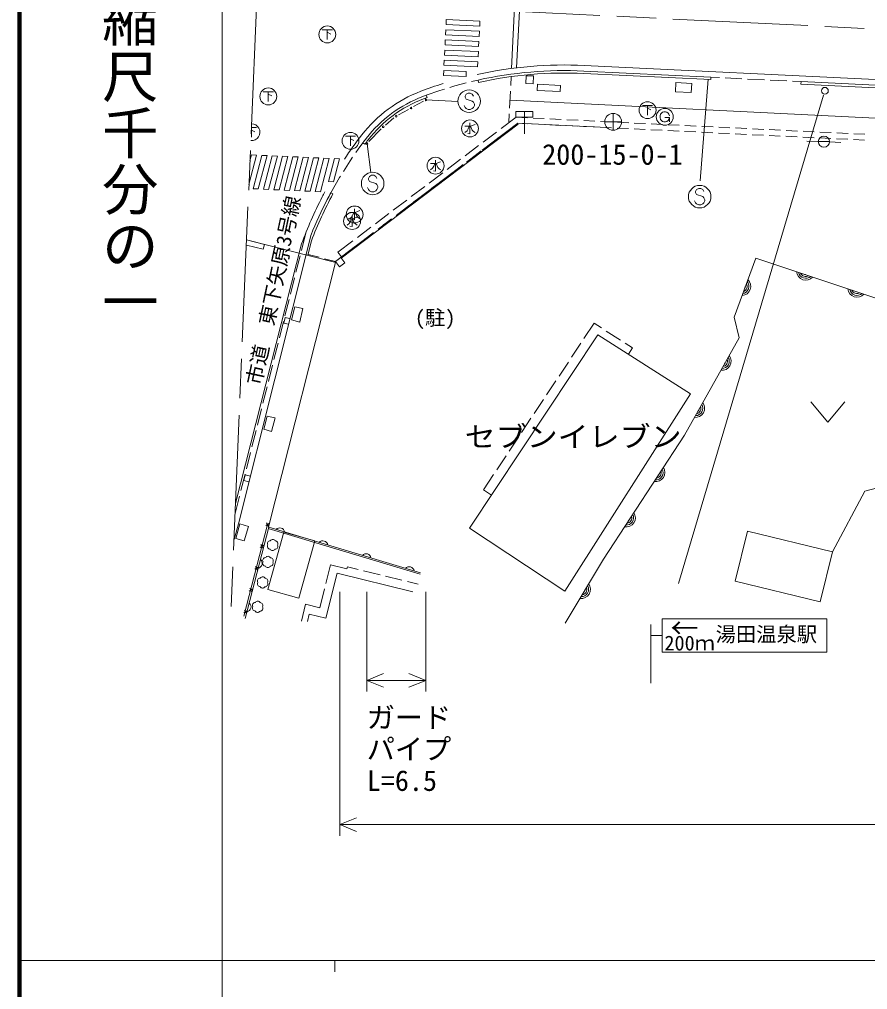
# Model space of a CAD drawing. Units: millimetres, scale not verified. Extents: x 40000 to 680000, y 20000 to 380000.
# Drawn here: x 40000 to 115312, y 202409 to 288557 of the extents above; entities that cross this region are included whole.
import ezdxf
from ezdxf.enums import TextEntityAlignment as Align

# ---------------------------------------------------------------- set-up
doc = ezdxf.new("R2010")
doc.units = ezdxf.units.MM
doc.header["$LTSCALE"] = 1000
doc.linetypes.add('CHAIN', pattern=[18.5, 12, -1.5, 3.5, -1.5])
for name, color, linetype, lineweight in [('M-BGD', 7, 'Continuous', 13), ('M-BGD-EXST', 7, 'Continuous', 13), ('M-BMK', 2, 'CHAIN', 13), ('M-BMK-OTRS', 5, 'Continuous', 13), ('M-BMK-ROW', 30, 'Continuous', 13), ('M-BMK-SRVR', 3, 'Continuous', 13), ('M-STR-HTXT', 7, 'Continuous', 13), ('M-STR-STRC', 7, 'Continuous', 13), ('M-TTL', 2, 'Continuous', 140), ('M-TTL-BAND', 7, 'Continuous', 13)]:
    doc.layers.add(name, color=color, linetype=linetype, lineweight=lineweight)
doc.styles.add('@ＭＳ ゴシック', font='')
doc.styles.add('ＭＳ ゴシック', font='')
doc.styles.get('@ＭＳ ゴシック').set_extended_font_data('@MS Gothic')
doc.styles.get('ＭＳ ゴシック').set_extended_font_data('MS Gothic')

msp = doc.modelspace()

# ---------------------------------------------------------------- linework, layer by layer
at = {"layer": 'M-BGD'}
for p, q in [((83628, 282680), (83671, 283479)), ((101393, 283206), (90117, 283755)), ((101403, 283420), (90127, 283970)), ((78219, 282515), (78652, 282647)), ((78652, 282647), (79664, 282917)), ((80149, 283038), (80721, 283171)), ((80767, 282962), (80721, 283171)), ((101403, 283420), (101393, 283206)), ((101403, 283420), (102157, 283384)), ((102656, 283359), (104154, 283286)), ((104654, 283262), (106152, 283189)), ((106651, 283165), (108149, 283092)), ((108649, 283067), (109402, 283031)), ((109402, 283031), (109392, 282816)), ((121035, 282249), (109392, 282816)), ((121045, 282464), (109402, 283031)), ((76130, 281824), (77333, 282243)), ((76130, 281824), (76205, 281622)), ((77333, 282243), (77741, 282368)), ((83520, 280683), (83601, 282181)), ((75883, 281296), (74996, 280810)), ((74557, 280570), (73670, 280084)), ((83450, 279385), (83493, 280184)), ((84283, 279249), (68580, 267362)), ((73258, 279805), (72498, 279178)), ((82766, 278860), (84094, 279866)), ((83004, 278389), (84257, 279338)), ((85111, 279817), (84094, 279866)), ((85085, 279297), (84257, 279338)), ((86584, 279224), (85585, 279273)), ((86609, 279744), (85610, 279792)), ((88082, 279151), (87083, 279200)), ((88107, 279670), (87108, 279719)), ((89580, 279078), (88581, 279127)), ((89605, 279597), (88607, 279646)), ((91104, 279524), (90105, 279573)), ((92602, 279451), (91603, 279500)), ((94100, 279378), (93101, 279427)), ((95598, 279305), (94599, 279353)), ((97096, 279232), (96098, 279280)), ((98595, 279158), (97596, 279207)), ((100093, 279085), (99094, 279134)), ((72132, 278839), (71039, 277701)), ((81171, 277653), (82367, 278559)), ((91078, 279005), (90079, 279053)), ((92576, 278932), (91578, 278980)), ((94075, 278858), (93076, 278907)), ((95573, 278785), (94574, 278834)), ((97071, 278712), (96072, 278761)), ((98569, 278639), (97571, 278688)), ((100068, 278566), (99069, 278615)), ((101566, 278493), (100567, 278542)), ((101591, 279012), (100592, 279061)), ((103064, 278420), (102065, 278468)), ((103089, 278939), (102090, 278988)), ((104562, 278347), (103563, 278395)), ((104588, 278866), (103589, 278915)), ((106060, 278273), (105062, 278322)), ((106086, 278793), (105087, 278842)), ((107584, 278720), (106585, 278768)), ((109082, 278647), (108083, 278695)), ((110580, 278573), (109582, 278622)), ((112079, 278500), (111080, 278549)), ((113577, 278427), (112578, 278476)), ((115075, 278354), (114076, 278403)), ((70084, 277040), (70502, 277607)), ((70674, 277477), (70502, 277607)), ((81410, 277181), (82606, 278087)), ((107559, 278200), (106560, 278249)), ((109057, 278127), (108058, 278176)), ((110555, 278054), (109556, 278103)), ((110930, 277716), (109931, 277746)), ((110930, 277701), (111930, 277701)), ((112053, 277981), (111054, 278030)), ((111929, 277674), (112928, 277618)), ((113551, 277908), (112553, 277957)), ((115050, 277835), (114051, 277883)), ((69872, 276735), (70084, 277040)), ((79577, 276445), (80773, 277351)), ((79816, 275974), (81011, 276879)), ((68770, 275066), (69361, 275999)), ((69361, 275999), (69587, 276324)), ((77983, 275238), (79179, 276143)), ((76388, 274030), (77584, 274936)), ((78221, 274766), (79417, 275672)), ((67654, 273171), (68421, 274515)), ((68421, 274515), (68502, 274644)), ((76627, 273559), (77823, 274464)), ((67843, 273068), (67654, 273171)), ((74794, 272823), (75990, 273728)), ((75033, 272351), (76229, 273257)), ((73200, 271615), (74396, 272521)), ((73439, 271144), (74634, 272049)), ((71606, 270408), (72801, 271313)), ((71844, 269936), (73040, 270842)), ((70011, 269200), (71207, 270106)), ((65906, 269443), (59439, 243757)), ((65429, 269597), (65039, 268046)), ((65924, 268898), (65602, 267621)), ((68285, 267892), (69613, 268898)), ((70250, 268728), (71446, 269634)), ((68599, 267478), (69851, 268427)), ((64917, 267561), (64550, 266106)), ((65602, 267621), (65457, 267658)), ((65625, 267677), (66609, 267432)), ((67094, 267311), (68077, 267065)), ((68285, 267892), (68599, 267478)), ((68063, 266970), (62132, 243463)), ((64428, 265621), (64062, 264167)), ((63940, 263682), (63574, 262227)), ((64450, 263044), (64155, 261873)), ((65156, 262876), (64450, 263044)), ((65156, 262876), (64892, 261717)), ((63466, 261578), (63587, 262088)), ((63587, 262088), (63979, 261989)), ((63452, 261742), (63085, 260288)), ((63466, 261578), (63850, 261481)), ((64885, 261688), (64155, 261873)), ((64885, 261688), (64895, 261729)), ((91027, 261571), (90127, 260216)), ((91674, 261157), (91027, 261571)), ((93359, 260079), (92095, 260888)), ((62963, 259803), (62597, 258348)), ((89850, 259800), (89020, 258551)), ((94427, 259396), (93780, 259810)), ((94068, 258832), (94427, 259396)), ((62475, 257864), (62109, 256409)), ((88744, 258134), (87914, 256885)), ((61987, 255924), (61620, 254469)), ((87637, 256468), (86807, 255219)), ((86530, 254802), (85700, 253553)), ((110283, 254601), (111783, 252801)), ((111783, 252801), (113283, 254601)), ((61498, 253985), (61132, 252530)), ((62005, 253336), (61711, 252166)), ((62685, 253164), (62005, 253336)), ((62704, 253170), (62393, 251976)), ((85423, 253137), (84593, 251887)), ((61010, 252045), (60644, 250591)), ((62393, 251976), (61711, 252166)), ((84316, 251471), (83486, 250221)), ((60522, 250106), (60155, 248651)), ((83209, 249805), (82379, 248556)), ((60033, 248166), (59667, 246712)), ((59921, 247605), (60038, 248116)), ((60506, 247998), (60038, 248116)), ((82103, 248139), (81203, 246785)), ((60379, 247490), (59921, 247605)), ((81908, 246316), (81203, 246785)), ((59545, 246227), (59154, 244675)), ((62179, 243800), (61876, 243618)), ((62118, 243557), (61937, 243860)), ((59439, 243757), (59058, 242373)), ((59231, 242478), (59575, 243765)), ((60349, 243517), (59575, 243765)), ((62028, 243709), (59942, 235571)), ((60349, 243517), (59943, 242250)), ((60059, 235375), (62133, 243464)), ((63490, 243040), (62056, 237950)), ((62099, 243349), (75588, 239299)), ((75622, 239414), (62133, 243464)), ((66236, 242266), (63490, 243040)), ((59943, 242250), (59231, 242478)), ((64801, 237176), (66236, 242266)), ((61690, 241860), (61387, 241679)), ((61630, 241618), (61448, 241921)), ((61202, 239920), (60898, 239739)), ((61141, 239678), (60960, 239982)), ((67630, 240131), (67216, 238468)), ((67630, 240131), (69084, 239769)), ((69132, 239960), (69084, 239769)), ((70081, 239724), (69132, 239960)), ((72022, 239241), (70566, 239603)), ((67218, 235388), (68216, 239400)), ((68216, 239400), (74920, 237732)), ((73963, 238758), (72507, 239120)), ((75397, 238401), (74448, 238637)), ((60713, 237981), (60409, 237800)), ((60652, 237739), (60471, 238043)), ((62056, 237950), (64801, 237176)), ((67096, 237983), (66682, 236321)), ((60163, 235800), (59982, 236103)), ((65045, 235133), (65408, 236638)), ((65408, 236638), (66682, 236321)), ((60224, 236042), (59921, 235861)), ((65567, 235107), (65729, 235758)), ((65728, 235758), (67218, 235388))]:
    msp.add_line(p, q, dxfattribs=at)
for points in [[(85659, 283535), (85632, 282846), (84960, 282873), (84987, 283561)], [(86010, 282798), (88035, 282700), (88009, 282151), (85984, 282249)], [(98294, 282947), (99703, 282873), (99661, 282066), (98252, 282139)], [(68433, 266583), (68073, 267052), (68541, 267412), (68901, 266942)], [(99593, 255313), (88426, 237782), (79968, 243396), (91368, 260552)], [(104639, 243109), (112191, 241278), (111113, 236833), (103562, 238663)]]:
    msp.add_lwpolyline(points, close=True, dxfattribs=at)
for points in [[(88464, 234935), (91864, 240643), (99046, 251638), (103913, 260287), (103452, 262126), (105396, 267363), (123158, 261442)], [(123158, 261442), (116744, 247105), (115061, 246676), (112191, 241278)]]:
    msp.add_lwpolyline(points, dxfattribs=at)
for centre, radius in [((76102, 281416), 75), ((73451, 279964), 75), ((74776, 280690), 75), ((72305, 279019), 75), ((70866, 277521), 75), ((111430, 277701), 500)]:
    msp.add_circle(centre, radius, dxfattribs=at)
for centre, radius, start, end in [((88400, 248512), 35500, 87.21072, 102.49213), ((88400, 248512), 35285, 87.21072, 102.49213), ((79890, 270953), 11500, 110.76718, 142.25582), ((88400, 248512), 35500, 110.21968, 110.76718), ((79890, 270953), 11285, 110.76718, 142.25582), ((88400, 248512), 35285, 110.21968, 110.76718), ((98868, 256261), 35500, 142.25582, 143.03859), ((98868, 256261), 35285, 142.25582, 143.03859), ((98868, 256261), 35500, 151.55446, 152.64809), ((98868, 256261), 35500, 152.64809, 158.20363), ((98868, 256261), 35285, 151.55446, 159.01435), ((104131, 264853), 812, 272.26197, 47.02224), ((109822, 266217), 812, 184.1828, 318.94307), ((109822, 266217), 650, 190.29859, 312.82728), ((109822, 266217), 488, 201.43128, 301.6946), ((109822, 266217), 325, 235.62057, 267.50531), ((104131, 264853), 650, 278.37776, 40.90645), ((104131, 264853), 488, 289.51044, 29.77376), ((104131, 264853), 325, 323.69973, 355.58447), ((114376, 264699), 812, 184.1828, 318.94307), ((114376, 264699), 650, 190.29859, 312.82728), ((114376, 264699), 488, 201.43128, 301.6946), ((114376, 264699), 325, 235.62057, 267.50531), ((102384, 258207), 812, 263.25109, 38.01136), ((102384, 258207), 650, 269.36688, 31.89557), ((102384, 258207), 488, 280.49957, 20.76289), ((102384, 258207), 325, 314.68886, 346.5736), ((100030, 254024), 812, 263.25109, 38.01136), ((100030, 254024), 650, 269.36688, 31.89557), ((100030, 254024), 488, 280.49957, 20.76289), ((100030, 254024), 325, 314.68886, 346.5736), ((96506, 248321), 812, 259.46742, 34.22769), ((96506, 248321), 650, 265.58321, 28.1119), ((96506, 248321), 488, 276.7159, 16.97921), ((96506, 248321), 325, 310.90519, 342.78992), ((93881, 244302), 812, 259.46742, 34.22769), ((93881, 244302), 650, 265.58321, 28.1119), ((93881, 244302), 488, 276.7159, 16.97921), ((93881, 244302), 325, 310.90519, 342.78992), ((63115, 242965), 445, 9.27922, 137.30076), ((62273, 242019), 250, 88.55723, 208.60847), ((62493, 242139), 250, 28.61958, 148.61958), ((62706, 242009), 250, 328.63069, 88.68193), ((66946, 241815), 445, 9.27922, 137.30076), ((62267, 241769), 250, 148.63069, 268.68193), ((62481, 241639), 250, 208.61958, 328.61958), ((62701, 241758), 250, 268.46436, 28.7748), ((61112, 240267), 445, 281.61154, 49.63308), ((61843, 240263), 250, 148.63069, 268.68193), ((61849, 240513), 250, 88.55723, 208.60847), ((62068, 240633), 250, 28.61958, 148.61958), ((62277, 240252), 250, 268.46436, 28.7748), ((62282, 240503), 250, 328.63069, 88.68193), ((70777, 240665), 445, 9.27922, 137.30076), ((62056, 240133), 250, 208.61958, 328.61958), ((74608, 239515), 445, 9.27922, 137.30076), ((61382, 238691), 250, 88.55723, 208.60847), ((61601, 238810), 250, 28.61958, 148.61958), ((61815, 238680), 250, 328.63069, 88.68193), ((61376, 238441), 250, 148.63069, 268.68193), ((61589, 238311), 250, 208.61958, 328.61958), ((61809, 238430), 250, 268.46436, 28.7748), ((89895, 237949), 812, 261.84051, 36.60078), ((89895, 237949), 650, 267.9563, 30.48499), ((89895, 237949), 488, 279.08899, 19.35231), ((89895, 237949), 325, 313.27828, 345.16302), ((60119, 236393), 445, 281.61154, 49.63308), ((60940, 236280), 250, 148.63069, 268.68193), ((60946, 236530), 250, 88.55723, 208.60847), ((61166, 236650), 250, 28.61958, 148.61958), ((61374, 236269), 250, 268.46436, 28.7748), ((61379, 236520), 250, 328.63069, 88.68193), ((61154, 236150), 250, 208.61958, 328.61958)]:
    msp.add_arc(centre, radius, start, end, dxfattribs=at)
at = {"layer": 'M-BGD-EXST'}
for p, q in [((66890, 287634), (67790, 287634)), ((67340, 287634), (67340, 286772)), ((67340, 287409), (67640, 287259)), ((61651, 282131), (62551, 282131)), ((62101, 282131), (62101, 281269)), ((62101, 281906), (62401, 281756)), ((95325, 280907), (96225, 280907)), ((95775, 280907), (95775, 280044)), ((95775, 280682), (96075, 280532)), ((96925, 280133), (96888, 279983)), ((96888, 279983), (96888, 279833)), ((97000, 280245), (96925, 280133)), ((97113, 280320), (97000, 280245)), ((97225, 280358), (97113, 280320)), ((97375, 280358), (97225, 280358)), ((97488, 280320), (97375, 280358)), ((97600, 280245), (97488, 280320)), ((97675, 280133), (97600, 280245)), ((97713, 279983), (97675, 280133)), ((80008, 279365), (80008, 278390)), ((80458, 279215), (80046, 279065)), ((96888, 279833), (96925, 279683)), ((96925, 279683), (97000, 279570)), ((97000, 279570), (97113, 279495)), ((97113, 279495), (97225, 279458)), ((97225, 279458), (97375, 279458)), ((97300, 279833), (97713, 279833)), ((97375, 279458), (97488, 279495)), ((97488, 279495), (97600, 279570)), ((97600, 279570), (97675, 279683)), ((97675, 279683), (97713, 279833)), ((97713, 279833), (97713, 279458)), ((60593, 278954), (61054, 278954)), ((60604, 278954), (60604, 278092)), ((60604, 278729), (60904, 278579)), ((79558, 279065), (79933, 279065)), ((79746, 278653), (79558, 278503)), ((79858, 278840), (79746, 278653)), ((80008, 278390), (79821, 278428)), ((79933, 279065), (79858, 278840)), ((80046, 279065), (80196, 278728)), ((80196, 278728), (80308, 278615)), ((80308, 278615), (80458, 278503)), ((68947, 278187), (69847, 278187)), ((69397, 278187), (69397, 277325)), ((69397, 277962), (69697, 277812)), ((76504, 275756), (76879, 275756)), ((76879, 275756), (76804, 275531)), ((76954, 276056), (76954, 275081)), ((77404, 275906), (76991, 275756)), ((76991, 275756), (77141, 275419)), ((76691, 275344), (76504, 275194)), ((76804, 275531), (76691, 275344)), ((76954, 275081), (76766, 275119)), ((77141, 275419), (77254, 275306)), ((77254, 275306), (77404, 275194)), ((69315, 271425), (69690, 271425)), ((69690, 271425), (69615, 271200)), ((69765, 271725), (69765, 270750)), ((70215, 271575), (69802, 271425)), ((69802, 271425), (69952, 271088)), ((69089, 270840), (69464, 270840)), ((69389, 270615), (69276, 270427)), ((69502, 271013), (69315, 270863)), ((69464, 270840), (69389, 270615)), ((69615, 271200), (69502, 271013)), ((69539, 271140), (69539, 270165)), ((69989, 270990), (69576, 270840)), ((69576, 270840), (69726, 270502)), ((69765, 270750), (69577, 270788)), ((69952, 271088), (70065, 270975)), ((70065, 270975), (70215, 270863)), ((69276, 270427), (69089, 270277)), ((69539, 270165), (69351, 270202)), ((69726, 270502), (69839, 270390)), ((69839, 270390), (69989, 270277))]:
    msp.add_line(p, q, dxfattribs=at)
for centre in [(67340, 287222), (62101, 281719), (95775, 280494), (97300, 279908), (80008, 278878), (69397, 277775), (76954, 275569), (69539, 270652), (69765, 271238)]:
    msp.add_circle(centre, 750, dxfattribs=at)
msp.add_arc((60604, 278542), 750, 265.48427, 89.70783, dxfattribs=at)
at = {"layer": 'M-BMK'}
msp.add_line((61073, 290391), (58775, 235639), dxfattribs=at)
msp.add_lwpolyline([(61073, 290391), (289472, 279264), (332245, 276874)], dxfattribs=at)
at = {"layer": 'M-BMK-OTRS'}
for p, q in [((84145, 284260), (84480, 290851)), ((133550, 282355), (90152, 284469)), ((191021, 276127), (83587, 281389)), ((60606, 276527), (60469, 276004)), ((60175, 268981), (61751, 268581)), ((65060, 268630), (59192, 245564)), ((60155, 268521), (61640, 268145)), ((61751, 268581), (61640, 268145))]:
    msp.add_line(p, q, dxfattribs=at)
for points in [[(83692, 284203), (84031, 290873), (84480, 290851)], [(60380, 273885), (61066, 276506), (60606, 276527)]]:
    msp.add_lwpolyline(points, dxfattribs=at)
for points in [[(77883, 288091), (80870, 287951), (80893, 288400), (77906, 288540)], [(77837, 287189), (80824, 287049), (80847, 287499), (77860, 287639)], [(77792, 286287), (80777, 286147), (80800, 286597), (77814, 286737)], [(77746, 285386), (80731, 285246), (80754, 285695), (77769, 285835)], [(77700, 284484), (80685, 284344), (80708, 284793), (77723, 284933)], [(77654, 283582), (79655, 283488), (79678, 283938), (77677, 284032)], [(61526, 276485), (60751, 273521), (61210, 273500), (61986, 276465)], [(62446, 276444), (61671, 273479), (62130, 273459), (62906, 276423)], [(63366, 276402), (62591, 273438), (63050, 273417), (63826, 276381)], [(64286, 276361), (63510, 273397), (63970, 273376), (64745, 276340)], [(65205, 276319), (64430, 273355), (64890, 273335), (65665, 276298)], [(66125, 276277), (65350, 273314), (65810, 273293), (66585, 276256)], [(67045, 276236), (66270, 273273), (66730, 273252), (67505, 276215)], [(67432, 274158), (67892, 274137), (68425, 276173), (67965, 276194)]]:
    msp.add_lwpolyline(points, close=True, dxfattribs=at)
for centre, radius, start, end in [((88400, 248512), 36000, 87.21072, 102.43019), ((88400, 248512), 36000, 107.42857, 110.76718), ((79890, 270953), 12000, 110.76718, 142.25582), ((98868, 256261), 36000, 142.25582, 146.45749), ((98868, 256261), 36000, 151.86975, 152.64809), ((98868, 256261), 36000, 152.64809, 159.90512)]:
    msp.add_arc(centre, radius, start, end, dxfattribs=at)
at = {"layer": 'M-BMK-ROW'}
for p, q in [((81098, 276945), (84257, 279338)), ((84257, 279338), (91578, 278980)), ((79703, 275888), (79902, 276039)), ((73724, 271360), (78507, 274983)), ((72329, 270303), (72529, 270454)), ((60175, 268981), (67975, 267005)), ((67975, 267005), (71134, 269398))]:
    msp.add_line(p, q, dxfattribs=at)
at = {"layer": 'M-BMK-SRVR'}
for p, q in [((92724, 278713), (92724, 280213)), ((93474, 279463), (91974, 279463))]:
    msp.add_line(p, q, dxfattribs=at)
msp.add_circle((92724, 279463), 750, dxfattribs=at)
at = {"layer": 'M-STR-HTXT'}
for p, q in [((68442, 237732), (68442, 216056)), ((70838, 237732), (70838, 228869)), ((76084, 237732), (76084, 228869)), ((70838, 229869), (72338, 230469)), ((76084, 229869), (74584, 230469)), ((70838, 229869), (76084, 229869)), ((70838, 229869), (72338, 229269)), ((76084, 229869), (74584, 229269)), ((68442, 217056), (69942, 217656)), ((68442, 217056), (222977, 217056)), ((68442, 217056), (69942, 216456))]:
    msp.add_line(p, q, dxfattribs=at)
at = {"layer": 'M-STR-STRC'}
for p, q in [((101142, 283252), (100439, 274226)), ((79668, 281926), (79577, 281745)), ((79577, 281745), (79577, 281654)), ((79850, 282017), (79668, 281926)), ((80032, 282017), (79850, 282017)), ((80214, 281926), (80032, 282017)), ((80305, 281745), (80214, 281926)), ((111386, 281817), (98515, 238462)), ((76102, 281416), (78941, 281282)), ((79577, 280745), (79486, 280926)), ((79577, 281654), (79668, 281472)), ((79668, 281472), (80214, 281290)), ((80214, 281290), (80305, 281199)), ((80305, 281199), (80395, 281017)), ((80395, 280926), (80305, 280745)), ((80395, 281017), (80395, 280926)), ((79668, 280654), (79577, 280745)), ((79850, 280563), (79668, 280654)), ((80032, 280563), (79850, 280563)), ((80214, 280654), (80032, 280563)), ((80305, 280745), (80214, 280654)), ((84085, 280387), (85585, 280387)), ((84085, 280387), (84085, 279887)), ((84835, 280387), (84835, 278387)), ((85585, 280387), (85585, 279887)), ((84085, 279887), (85585, 279887)), ((70866, 277521), (71198, 274971)), ((71092, 274621), (71001, 274439)), ((71001, 274439), (71001, 274348)), ((71001, 274348), (71092, 274167)), ((71274, 274712), (71092, 274621)), ((71092, 274167), (71637, 273985)), ((71456, 274712), (71274, 274712)), ((71637, 274621), (71456, 274712)), ((71728, 274439), (71637, 274621)), ((71637, 273985), (71728, 273894)), ((71001, 273439), (70910, 273621)), ((71092, 273348), (71001, 273439)), ((71274, 273258), (71092, 273348)), ((71456, 273258), (71274, 273258)), ((71637, 273348), (71456, 273258)), ((71728, 273439), (71637, 273348)), ((71728, 273894), (71819, 273712)), ((71819, 273621), (71728, 273439)), ((71819, 273712), (71819, 273621)), ((100131, 273456), (100040, 273274)), ((100040, 273274), (100040, 273183)), ((100040, 273183), (100131, 273001)), ((100313, 273546), (100131, 273456)), ((100494, 273546), (100313, 273546)), ((100676, 273456), (100494, 273546)), ((100767, 273274), (100676, 273456)), ((100040, 272274), (99949, 272456)), ((100131, 272183), (100040, 272274)), ((100131, 273001), (100676, 272819)), ((100676, 272819), (100767, 272728)), ((100767, 272274), (100676, 272183)), ((100767, 272728), (100858, 272546)), ((100858, 272456), (100767, 272274)), ((100858, 272546), (100858, 272456)), ((100313, 272092), (100131, 272183)), ((100494, 272092), (100313, 272092)), ((100676, 272183), (100494, 272092)), ((97058, 235317), (111689, 235317)), ((97058, 235317), (97058, 232364)), ((111689, 235317), (111689, 232364)), ((96058, 234818), (96058, 229608)), ((96058, 233841), (97058, 233841)), ((111689, 232364), (97058, 232364))]:
    msp.add_line(p, q, dxfattribs=at)
for centre, radius in [((79941, 281290), 1000), ((111517, 282219), 305), ((71365, 273985), 1000), ((100403, 272819), 1000)]:
    msp.add_circle(centre, radius, dxfattribs=at)
at = {"layer": 'M-TTL'}
msp.add_line((40000, 380000), (40000, 20000), dxfattribs=at)
at = {"layer": 'M-TTL-BAND'}
for p, q in [((58000, 370000), (58000, 20000)), ((40000, 205000), (579000, 205000)), ((68000, 205000), (68000, 204000))]:
    msp.add_line(p, q, dxfattribs=at)

# ---------------------------------------------------------------- texts
at = {"layer": 'M-BGD', "style": 'ＭＳ ゴシック'}
msp.add_text('市道\u3000東下矢原3号線', height=1320, rotation=77.989, dxfattribs=at).set_placement((62560, 264498), align=Align.MIDDLE_CENTER)
msp.add_text('(駐)', height=1320, dxfattribs=at).set_placement((76915, 262062), align=Align.MIDDLE_CENTER)
at = {"layer": 'M-BGD', "style": 'ＭＳ ゴシック', "width": 1.1}
msp.add_text('セブンイレブン', height=1833, dxfattribs=at).set_placement((89169, 250042), align=Align.BOTTOM_CENTER)
at = {"layer": 'M-BMK-SRVR', "style": 'ＭＳ ゴシック'}
msp.add_text('200-15-0-1', height=1833, dxfattribs=at).set_placement((86423, 275102), align=Align.BOTTOM_LEFT)
at = {"layer": 'M-STR-HTXT', "style": 'ＭＳ ゴシック'}
for s, p in [('ガード', (74588, 225101)), ('パイプ', (74588, 222301)), ('L=6.5', (73963, 219501))]:
    msp.add_text(s, height=1833, dxfattribs=at).set_placement(p, align=Align.BOTTOM_CENTER)
at = {"layer": 'M-STR-STRC', "style": 'ＭＳ ゴシック'}
for s, height, p in [('←', 1833, (99058, 234502)), ('湯田温泉駅', 1320, (106324, 233963)), ('200ｍ', 1320, (99514, 233180))]:
    msp.add_text(s, height=height, dxfattribs=at).set_placement(p, align=Align.MIDDLE_CENTER)
at = {"layer": 'M-TTL-BAND', "style": '@ＭＳ ゴシック'}
msp.add_text('縮尺千分の一', height=3666, rotation=270, dxfattribs=at).set_placement((49777, 261030), align=Align.MIDDLE_RIGHT)

doc.saveas('drawing.dxf')
